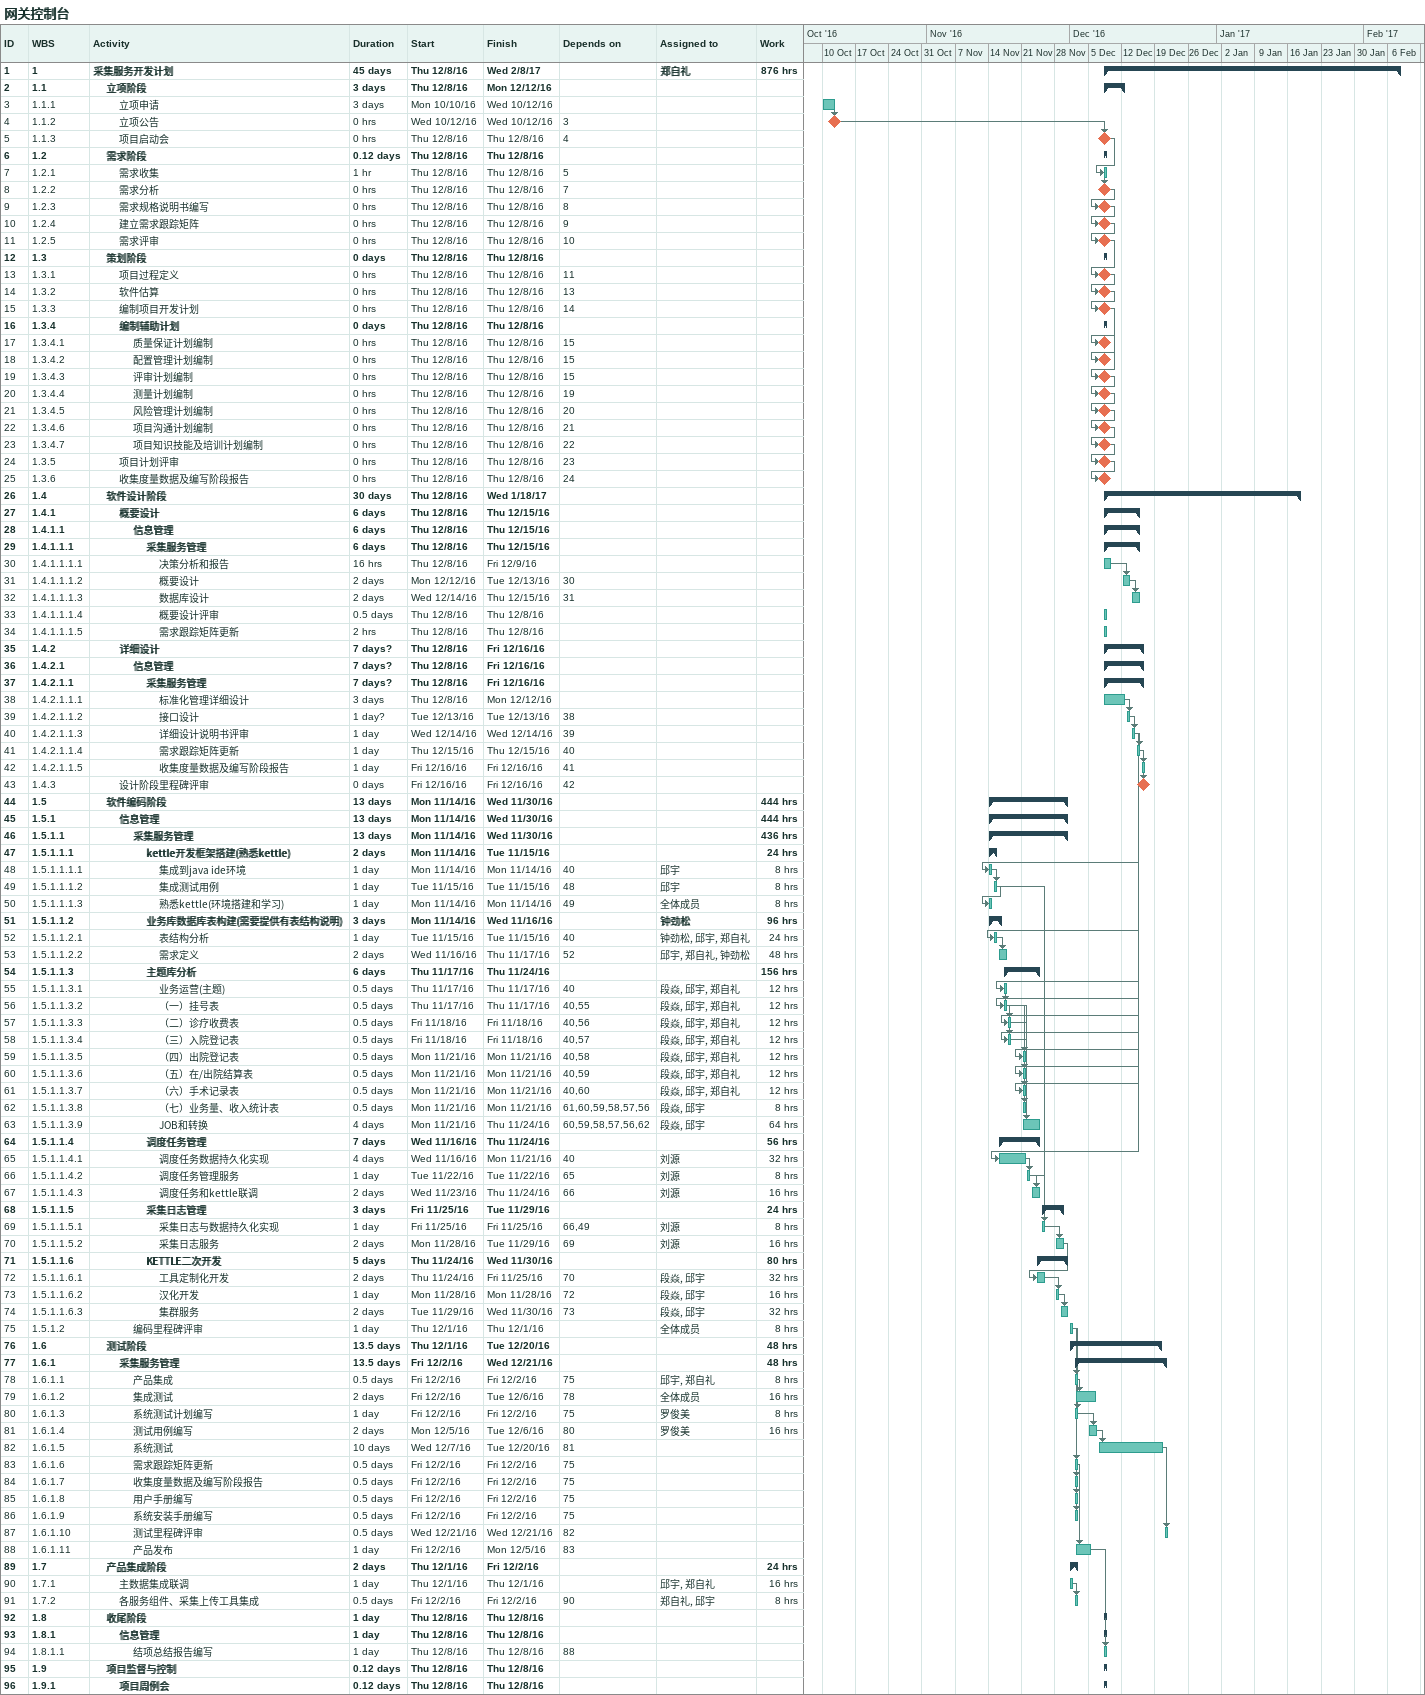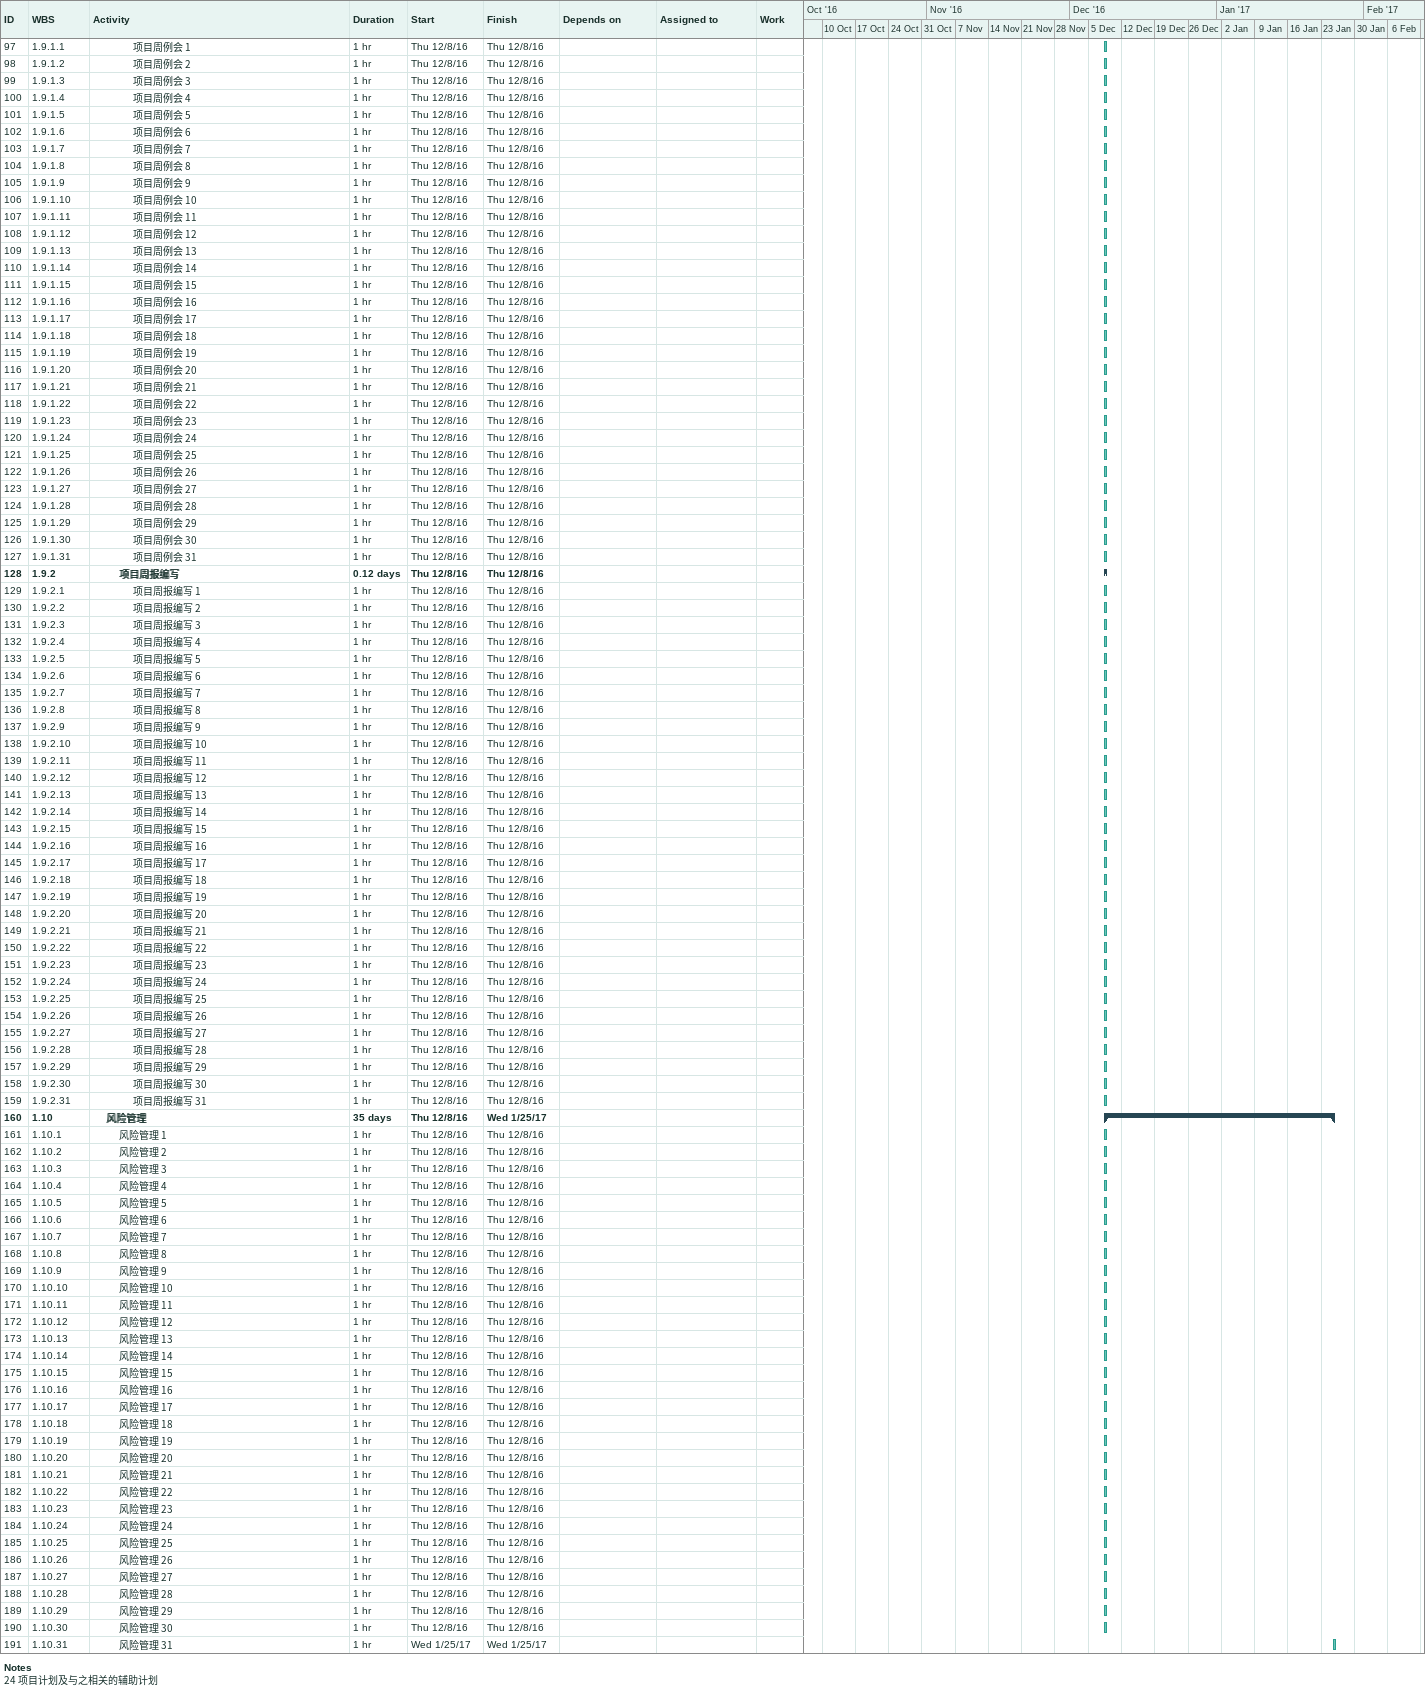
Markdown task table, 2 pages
网关控制台

| ID | WBS | Task | Duration | Start | Finish | Predecessors | Resources | Work (h) |
|---|---|---|---|---|---|---|---|---|
| 1 | 1 | **采集服务开发计划** | 45d | 2016-12-08 | 2017-02-08 |  | 郑自礼 | 876 |
| 2 | 1.1 | **立项阶段** | 3d | 2016-12-08 | 2016-12-12 |  |  |  |
| 3 | 1.1.1 | 立项申请 | 3d | 2016-10-10 | 2016-10-12 |  |  |  |
| 4 | 1.1.2 | 立项公告 | 0h | 2016-10-12 | 2016-10-12 | 3 |  |  |
| 5 | 1.1.3 | 项目启动会 | 0h | 2016-12-08 | 2016-12-08 | 4 |  |  |
| 6 | 1.2 | **需求阶段** | 0.12d | 2016-12-08 | 2016-12-08 |  |  |  |
| 7 | 1.2.1 | 需求收集 | 1h | 2016-12-08 | 2016-12-08 | 5 |  |  |
| 8 | 1.2.2 | 需求分析 | 0h | 2016-12-08 | 2016-12-08 | 7 |  |  |
| 9 | 1.2.3 | 需求规格说明书编写 | 0h | 2016-12-08 | 2016-12-08 | 8 |  |  |
| 10 | 1.2.4 | 建立需求跟踪矩阵 | 0h | 2016-12-08 | 2016-12-08 | 9 |  |  |
| 11 | 1.2.5 | 需求评审 | 0h | 2016-12-08 | 2016-12-08 | 10 |  |  |
| 12 | 1.3 | **策划阶段** | 0d | 2016-12-08 | 2016-12-08 |  |  |  |
| 13 | 1.3.1 | 项目过程定义 | 0h | 2016-12-08 | 2016-12-08 | 11 |  |  |
| 14 | 1.3.2 | 软件估算 | 0h | 2016-12-08 | 2016-12-08 | 13 |  |  |
| 15 | 1.3.3 | 编制项目开发计划 | 0h | 2016-12-08 | 2016-12-08 | 14 |  |  |
| 16 | 1.3.4 | **编制辅助计划** | 0d | 2016-12-08 | 2016-12-08 |  |  |  |
| 17 | 1.3.4.1 | 质量保证计划编制 | 0h | 2016-12-08 | 2016-12-08 | 15 |  |  |
| 18 | 1.3.4.2 | 配置管理计划编制 | 0h | 2016-12-08 | 2016-12-08 | 15 |  |  |
| 19 | 1.3.4.3 | 评审计划编制 | 0h | 2016-12-08 | 2016-12-08 | 15 |  |  |
| 20 | 1.3.4.4 | 测量计划编制 | 0h | 2016-12-08 | 2016-12-08 | 19 |  |  |
| 21 | 1.3.4.5 | 风险管理计划编制 | 0h | 2016-12-08 | 2016-12-08 | 20 |  |  |
| 22 | 1.3.4.6 | 项目沟通计划编制 | 0h | 2016-12-08 | 2016-12-08 | 21 |  |  |
| 23 | 1.3.4.7 | 项目知识技能及培训计划编制 | 0h | 2016-12-08 | 2016-12-08 | 22 |  |  |
| 24 | 1.3.5 | 项目计划评审 | 0h | 2016-12-08 | 2016-12-08 | 23 |  |  |
| 25 | 1.3.6 | 收集度量数据及编写阶段报告 | 0h | 2016-12-08 | 2016-12-08 | 24 |  |  |
| 26 | 1.4 | **软件设计阶段** | 30d | 2016-12-08 | 2017-01-18 |  |  |  |
| 27 | 1.4.1 | **概要设计** | 6d | 2016-12-08 | 2016-12-15 |  |  |  |
| 28 | 1.4.1.1 | **信息管理** | 6d | 2016-12-08 | 2016-12-15 |  |  |  |
| 29 | 1.4.1.1.1 | **采集服务管理** | 6d | 2016-12-08 | 2016-12-15 |  |  |  |
| 30 | 1.4.1.1.1.1 | 决策分析和报告 | 16h | 2016-12-08 | 2016-12-09 |  |  |  |
| 31 | 1.4.1.1.1.2 | 概要设计 | 2d | 2016-12-12 | 2016-12-13 | 30 |  |  |
| 32 | 1.4.1.1.1.3 | 数据库设计 | 2d | 2016-12-14 | 2016-12-15 | 31 |  |  |
| 33 | 1.4.1.1.1.4 | 概要设计评审 | 0.5d | 2016-12-08 | 2016-12-08 |  |  |  |
| 34 | 1.4.1.1.1.5 | 需求跟踪矩阵更新 | 2h | 2016-12-08 | 2016-12-08 |  |  |  |
| 35 | 1.4.2 | **详细设计** | 7d? | 2016-12-08 | 2016-12-16 |  |  |  |
| 36 | 1.4.2.1 | **信息管理** | 7d? | 2016-12-08 | 2016-12-16 |  |  |  |
| 37 | 1.4.2.1.1 | **采集服务管理** | 7d? | 2016-12-08 | 2016-12-16 |  |  |  |
| 38 | 1.4.2.1.1.1 | 标准化管理详细设计 | 3d | 2016-12-08 | 2016-12-12 |  |  |  |
| 39 | 1.4.2.1.1.2 | 接口设计 | 1d? | 2016-12-13 | 2016-12-13 | 38 |  |  |
| 40 | 1.4.2.1.1.3 | 详细设计说明书评审 | 1d | 2016-12-14 | 2016-12-14 | 39 |  |  |
| 41 | 1.4.2.1.1.4 | 需求跟踪矩阵更新 | 1d | 2016-12-15 | 2016-12-15 | 40 |  |  |
| 42 | 1.4.2.1.1.5 | 收集度量数据及编写阶段报告 | 1d | 2016-12-16 | 2016-12-16 | 41 |  |  |
| 43 | 1.4.3 | 设计阶段里程碑评审 | 0d | 2016-12-16 | 2016-12-16 | 42 |  |  |
| 44 | 1.5 | **软件编码阶段** | 13d | 2016-11-14 | 2016-11-30 |  |  | 444 |
| 45 | 1.5.1 | **信息管理** | 13d | 2016-11-14 | 2016-11-30 |  |  | 444 |
| 46 | 1.5.1.1 | **采集服务管理** | 13d | 2016-11-14 | 2016-11-30 |  |  | 436 |
| 47 | 1.5.1.1.1 | **kettle开发框架搭建(熟悉kettle)** | 2d | 2016-11-14 | 2016-11-15 |  |  | 24 |
| 48 | 1.5.1.1.1.1 | 集成到java ide环境 | 1d | 2016-11-14 | 2016-11-14 | 40 | 邱宇 | 8 |
| 49 | 1.5.1.1.1.2 | 集成测试用例 | 1d | 2016-11-15 | 2016-11-15 | 48 | 邱宇 | 8 |
| 50 | 1.5.1.1.1.3 | 熟悉kettle(环境搭建和学习) | 1d | 2016-11-14 | 2016-11-14 | 49 | 全体成员 | 8 |
| 51 | 1.5.1.1.2 | **业务库数据库表构建(需要提供有表结构说明)** | 3d | 2016-11-14 | 2016-11-16 |  | 钟劲松 | 96 |
| 52 | 1.5.1.1.2.1 | 表结构分析 | 1d | 2016-11-15 | 2016-11-15 | 40 | 钟劲松, 邱宇, 郑自礼 | 24 |
| 53 | 1.5.1.1.2.2 | 需求定义 | 2d | 2016-11-16 | 2016-11-17 | 52 | 邱宇, 郑自礼, 钟劲松 | 48 |
| 54 | 1.5.1.1.3 | **主题库分析** | 6d | 2016-11-17 | 2016-11-24 |  |  | 156 |
| 55 | 1.5.1.1.3.1 | 业务运营(主题) | 0.5d | 2016-11-17 | 2016-11-17 | 40 | 段焱, 邱宇, 郑自礼 | 12 |
| 56 | 1.5.1.1.3.2 | （一）挂号表 | 0.5d | 2016-11-17 | 2016-11-17 | 40, 55 | 段焱, 邱宇, 郑自礼 | 12 |
| 57 | 1.5.1.1.3.3 | （二）诊疗收费表 | 0.5d | 2016-11-18 | 2016-11-18 | 40, 56 | 段焱, 邱宇, 郑自礼 | 12 |
| 58 | 1.5.1.1.3.4 | （三）入院登记表 | 0.5d | 2016-11-18 | 2016-11-18 | 40, 57 | 段焱, 邱宇, 郑自礼 | 12 |
| 59 | 1.5.1.1.3.5 | （四）出院登记表 | 0.5d | 2016-11-21 | 2016-11-21 | 40, 58 | 段焱, 邱宇, 郑自礼 | 12 |
| 60 | 1.5.1.1.3.6 | （五）在/出院结算表 | 0.5d | 2016-11-21 | 2016-11-21 | 40, 59 | 段焱, 邱宇, 郑自礼 | 12 |
| 61 | 1.5.1.1.3.7 | （六）手术记录表 | 0.5d | 2016-11-21 | 2016-11-21 | 40, 60 | 段焱, 邱宇, 郑自礼 | 12 |
| 62 | 1.5.1.1.3.8 | （七）业务量、收入统计表 | 0.5d | 2016-11-21 | 2016-11-21 | 61, 60, 59, 58, 57, 56 | 段焱, 邱宇 | 8 |
| 63 | 1.5.1.1.3.9 | JOB和转换 | 4d | 2016-11-21 | 2016-11-24 | 60, 59, 58, 57, 56, 62 | 段焱, 邱宇 | 64 |
| 64 | 1.5.1.1.4 | **调度任务管理** | 7d | 2016-11-16 | 2016-11-24 |  |  | 56 |
| 65 | 1.5.1.1.4.1 | 调度任务数据持久化实现 | 4d | 2016-11-16 | 2016-11-21 | 40 | 刘源 | 32 |
| 66 | 1.5.1.1.4.2 | 调度任务管理服务 | 1d | 2016-11-22 | 2016-11-22 | 65 | 刘源 | 8 |
| 67 | 1.5.1.1.4.3 | 调度任务和kettle联调 | 2d | 2016-11-23 | 2016-11-24 | 66 | 刘源 | 16 |
| 68 | 1.5.1.1.5 | **采集日志管理** | 3d | 2016-11-25 | 2016-11-29 |  |  | 24 |
| 69 | 1.5.1.1.5.1 | 采集日志与数据持久化实现 | 1d | 2016-11-25 | 2016-11-25 | 66, 49 | 刘源 | 8 |
| 70 | 1.5.1.1.5.2 | 采集日志服务 | 2d | 2016-11-28 | 2016-11-29 | 69 | 刘源 | 16 |
| 71 | 1.5.1.1.6 | **KETTLE二次开发** | 5d | 2016-11-24 | 2016-11-30 |  |  | 80 |
| 72 | 1.5.1.1.6.1 | 工具定制化开发 | 2d | 2016-11-24 | 2016-11-25 | 70 | 段焱, 邱宇 | 32 |
| 73 | 1.5.1.1.6.2 | 汉化开发 | 1d | 2016-11-28 | 2016-11-28 | 72 | 段焱, 邱宇 | 16 |
| 74 | 1.5.1.1.6.3 | 集群服务 | 2d | 2016-11-29 | 2016-11-30 | 73 | 段焱, 邱宇 | 32 |
| 75 | 1.5.1.2 | 编码里程碑评审 | 1d | 2016-12-01 | 2016-12-01 |  | 全体成员 | 8 |
| 76 | 1.6 | **测试阶段** | 13.5d | 2016-12-01 | 2016-12-20 |  |  | 48 |
| 77 | 1.6.1 | **采集服务管理** | 13.5d | 2016-12-02 | 2016-12-21 |  |  | 48 |
| 78 | 1.6.1.1 | 产品集成 | 0.5d | 2016-12-02 | 2016-12-02 | 75 | 邱宇, 郑自礼 | 8 |
| 79 | 1.6.1.2 | 集成测试 | 2d | 2016-12-02 | 2016-12-06 | 78 | 全体成员 | 16 |
| 80 | 1.6.1.3 | 系统测试计划编写 | 1d | 2016-12-02 | 2016-12-02 | 75 | 罗俊美 | 8 |
| 81 | 1.6.1.4 | 测试用例编写 | 2d | 2016-12-05 | 2016-12-06 | 80 | 罗俊美 | 16 |
| 82 | 1.6.1.5 | 系统测试 | 10d | 2016-12-07 | 2016-12-20 | 81 |  |  |
| 83 | 1.6.1.6 | 需求跟踪矩阵更新 | 0.5d | 2016-12-02 | 2016-12-02 | 75 |  |  |
| 84 | 1.6.1.7 | 收集度量数据及编写阶段报告 | 0.5d | 2016-12-02 | 2016-12-02 | 75 |  |  |
| 85 | 1.6.1.8 | 用户手册编写 | 0.5d | 2016-12-02 | 2016-12-02 | 75 |  |  |
| 86 | 1.6.1.9 | 系统安装手册编写 | 0.5d | 2016-12-02 | 2016-12-02 | 75 |  |  |
| 87 | 1.6.1.10 | 测试里程碑评审 | 0.5d | 2016-12-21 | 2016-12-21 | 82 |  |  |
| 88 | 1.6.1.11 | 产品发布 | 1d | 2016-12-02 | 2016-12-05 | 83 |  |  |
| 89 | 1.7 | **产品集成阶段** | 2d | 2016-12-01 | 2016-12-02 |  |  | 24 |
| 90 | 1.7.1 | 主数据集成联调 | 1d | 2016-12-01 | 2016-12-01 |  | 邱宇, 郑自礼 | 16 |
| 91 | 1.7.2 | 各服务组件、采集上传工具集成 | 0.5d | 2016-12-02 | 2016-12-02 | 90 | 郑自礼, 邱宇 | 8 |
| 92 | 1.8 | **收尾阶段** | 1d | 2016-12-08 | 2016-12-08 |  |  |  |
| 93 | 1.8.1 | **信息管理** | 1d | 2016-12-08 | 2016-12-08 |  |  |  |
| 94 | 1.8.1.1 | 结项总结报告编写 | 1d | 2016-12-08 | 2016-12-08 | 88 |  |  |
| 95 | 1.9 | **项目监督与控制** | 0.12d | 2016-12-08 | 2016-12-08 |  |  |  |
| 96 | 1.9.1 | **项目周例会** | 0.12d | 2016-12-08 | 2016-12-08 |  |  |  |
| 97 | 1.9.1.1 | 项目周例会 1 | 1h | 2016-12-08 | 2016-12-08 |  |  |  |
| 98 | 1.9.1.2 | 项目周例会 2 | 1h | 2016-12-08 | 2016-12-08 |  |  |  |
| 99 | 1.9.1.3 | 项目周例会 3 | 1h | 2016-12-08 | 2016-12-08 |  |  |  |
| 100 | 1.9.1.4 | 项目周例会 4 | 1h | 2016-12-08 | 2016-12-08 |  |  |  |
| 101 | 1.9.1.5 | 项目周例会 5 | 1h | 2016-12-08 | 2016-12-08 |  |  |  |
| 102 | 1.9.1.6 | 项目周例会 6 | 1h | 2016-12-08 | 2016-12-08 |  |  |  |
| 103 | 1.9.1.7 | 项目周例会 7 | 1h | 2016-12-08 | 2016-12-08 |  |  |  |
| 104 | 1.9.1.8 | 项目周例会 8 | 1h | 2016-12-08 | 2016-12-08 |  |  |  |
| 105 | 1.9.1.9 | 项目周例会 9 | 1h | 2016-12-08 | 2016-12-08 |  |  |  |
| 106 | 1.9.1.10 | 项目周例会 10 | 1h | 2016-12-08 | 2016-12-08 |  |  |  |
| 107 | 1.9.1.11 | 项目周例会 11 | 1h | 2016-12-08 | 2016-12-08 |  |  |  |
| 108 | 1.9.1.12 | 项目周例会 12 | 1h | 2016-12-08 | 2016-12-08 |  |  |  |
| 109 | 1.9.1.13 | 项目周例会 13 | 1h | 2016-12-08 | 2016-12-08 |  |  |  |
| 110 | 1.9.1.14 | 项目周例会 14 | 1h | 2016-12-08 | 2016-12-08 |  |  |  |
| 111 | 1.9.1.15 | 项目周例会 15 | 1h | 2016-12-08 | 2016-12-08 |  |  |  |
| 112 | 1.9.1.16 | 项目周例会 16 | 1h | 2016-12-08 | 2016-12-08 |  |  |  |
| 113 | 1.9.1.17 | 项目周例会 17 | 1h | 2016-12-08 | 2016-12-08 |  |  |  |
| 114 | 1.9.1.18 | 项目周例会 18 | 1h | 2016-12-08 | 2016-12-08 |  |  |  |
| 115 | 1.9.1.19 | 项目周例会 19 | 1h | 2016-12-08 | 2016-12-08 |  |  |  |
| 116 | 1.9.1.20 | 项目周例会 20 | 1h | 2016-12-08 | 2016-12-08 |  |  |  |
| 117 | 1.9.1.21 | 项目周例会 21 | 1h | 2016-12-08 | 2016-12-08 |  |  |  |
| 118 | 1.9.1.22 | 项目周例会 22 | 1h | 2016-12-08 | 2016-12-08 |  |  |  |
| 119 | 1.9.1.23 | 项目周例会 23 | 1h | 2016-12-08 | 2016-12-08 |  |  |  |
| 120 | 1.9.1.24 | 项目周例会 24 | 1h | 2016-12-08 | 2016-12-08 |  |  |  |
| 121 | 1.9.1.25 | 项目周例会 25 | 1h | 2016-12-08 | 2016-12-08 |  |  |  |
| 122 | 1.9.1.26 | 项目周例会 26 | 1h | 2016-12-08 | 2016-12-08 |  |  |  |
| 123 | 1.9.1.27 | 项目周例会 27 | 1h | 2016-12-08 | 2016-12-08 |  |  |  |
| 124 | 1.9.1.28 | 项目周例会 28 | 1h | 2016-12-08 | 2016-12-08 |  |  |  |
| 125 | 1.9.1.29 | 项目周例会 29 | 1h | 2016-12-08 | 2016-12-08 |  |  |  |
| 126 | 1.9.1.30 | 项目周例会 30 | 1h | 2016-12-08 | 2016-12-08 |  |  |  |
| 127 | 1.9.1.31 | 项目周例会 31 | 1h | 2016-12-08 | 2016-12-08 |  |  |  |
| 128 | 1.9.2 | **项目周报编写** | 0.12d | 2016-12-08 | 2016-12-08 |  |  |  |
| 129 | 1.9.2.1 | 项目周报编写 1 | 1h | 2016-12-08 | 2016-12-08 |  |  |  |
| 130 | 1.9.2.2 | 项目周报编写 2 | 1h | 2016-12-08 | 2016-12-08 |  |  |  |
| 131 | 1.9.2.3 | 项目周报编写 3 | 1h | 2016-12-08 | 2016-12-08 |  |  |  |
| 132 | 1.9.2.4 | 项目周报编写 4 | 1h | 2016-12-08 | 2016-12-08 |  |  |  |
| 133 | 1.9.2.5 | 项目周报编写 5 | 1h | 2016-12-08 | 2016-12-08 |  |  |  |
| 134 | 1.9.2.6 | 项目周报编写 6 | 1h | 2016-12-08 | 2016-12-08 |  |  |  |
| 135 | 1.9.2.7 | 项目周报编写 7 | 1h | 2016-12-08 | 2016-12-08 |  |  |  |
| 136 | 1.9.2.8 | 项目周报编写 8 | 1h | 2016-12-08 | 2016-12-08 |  |  |  |
| 137 | 1.9.2.9 | 项目周报编写 9 | 1h | 2016-12-08 | 2016-12-08 |  |  |  |
| 138 | 1.9.2.10 | 项目周报编写 10 | 1h | 2016-12-08 | 2016-12-08 |  |  |  |
| 139 | 1.9.2.11 | 项目周报编写 11 | 1h | 2016-12-08 | 2016-12-08 |  |  |  |
| 140 | 1.9.2.12 | 项目周报编写 12 | 1h | 2016-12-08 | 2016-12-08 |  |  |  |
| 141 | 1.9.2.13 | 项目周报编写 13 | 1h | 2016-12-08 | 2016-12-08 |  |  |  |
| 142 | 1.9.2.14 | 项目周报编写 14 | 1h | 2016-12-08 | 2016-12-08 |  |  |  |
| 143 | 1.9.2.15 | 项目周报编写 15 | 1h | 2016-12-08 | 2016-12-08 |  |  |  |
| 144 | 1.9.2.16 | 项目周报编写 16 | 1h | 2016-12-08 | 2016-12-08 |  |  |  |
| 145 | 1.9.2.17 | 项目周报编写 17 | 1h | 2016-12-08 | 2016-12-08 |  |  |  |
| 146 | 1.9.2.18 | 项目周报编写 18 | 1h | 2016-12-08 | 2016-12-08 |  |  |  |
| 147 | 1.9.2.19 | 项目周报编写 19 | 1h | 2016-12-08 | 2016-12-08 |  |  |  |
| 148 | 1.9.2.20 | 项目周报编写 20 | 1h | 2016-12-08 | 2016-12-08 |  |  |  |
| 149 | 1.9.2.21 | 项目周报编写 21 | 1h | 2016-12-08 | 2016-12-08 |  |  |  |
| 150 | 1.9.2.22 | 项目周报编写 22 | 1h | 2016-12-08 | 2016-12-08 |  |  |  |
| 151 | 1.9.2.23 | 项目周报编写 23 | 1h | 2016-12-08 | 2016-12-08 |  |  |  |
| 152 | 1.9.2.24 | 项目周报编写 24 | 1h | 2016-12-08 | 2016-12-08 |  |  |  |
| 153 | 1.9.2.25 | 项目周报编写 25 | 1h | 2016-12-08 | 2016-12-08 |  |  |  |
| 154 | 1.9.2.26 | 项目周报编写 26 | 1h | 2016-12-08 | 2016-12-08 |  |  |  |
| 155 | 1.9.2.27 | 项目周报编写 27 | 1h | 2016-12-08 | 2016-12-08 |  |  |  |
| 156 | 1.9.2.28 | 项目周报编写 28 | 1h | 2016-12-08 | 2016-12-08 |  |  |  |
| 157 | 1.9.2.29 | 项目周报编写 29 | 1h | 2016-12-08 | 2016-12-08 |  |  |  |
| 158 | 1.9.2.30 | 项目周报编写 30 | 1h | 2016-12-08 | 2016-12-08 |  |  |  |
| 159 | 1.9.2.31 | 项目周报编写 31 | 1h | 2016-12-08 | 2016-12-08 |  |  |  |
| 160 | 1.10 | **风险管理** | 35d | 2016-12-08 | 2017-01-25 |  |  |  |
| 161 | 1.10.1 | 风险管理 1 | 1h | 2016-12-08 | 2016-12-08 |  |  |  |
| 162 | 1.10.2 | 风险管理 2 | 1h | 2016-12-08 | 2016-12-08 |  |  |  |
| 163 | 1.10.3 | 风险管理 3 | 1h | 2016-12-08 | 2016-12-08 |  |  |  |
| 164 | 1.10.4 | 风险管理 4 | 1h | 2016-12-08 | 2016-12-08 |  |  |  |
| 165 | 1.10.5 | 风险管理 5 | 1h | 2016-12-08 | 2016-12-08 |  |  |  |
| 166 | 1.10.6 | 风险管理 6 | 1h | 2016-12-08 | 2016-12-08 |  |  |  |
| 167 | 1.10.7 | 风险管理 7 | 1h | 2016-12-08 | 2016-12-08 |  |  |  |
| 168 | 1.10.8 | 风险管理 8 | 1h | 2016-12-08 | 2016-12-08 |  |  |  |
| 169 | 1.10.9 | 风险管理 9 | 1h | 2016-12-08 | 2016-12-08 |  |  |  |
| 170 | 1.10.10 | 风险管理 10 | 1h | 2016-12-08 | 2016-12-08 |  |  |  |
| 171 | 1.10.11 | 风险管理 11 | 1h | 2016-12-08 | 2016-12-08 |  |  |  |
| 172 | 1.10.12 | 风险管理 12 | 1h | 2016-12-08 | 2016-12-08 |  |  |  |
| 173 | 1.10.13 | 风险管理 13 | 1h | 2016-12-08 | 2016-12-08 |  |  |  |
| 174 | 1.10.14 | 风险管理 14 | 1h | 2016-12-08 | 2016-12-08 |  |  |  |
| 175 | 1.10.15 | 风险管理 15 | 1h | 2016-12-08 | 2016-12-08 |  |  |  |
| 176 | 1.10.16 | 风险管理 16 | 1h | 2016-12-08 | 2016-12-08 |  |  |  |
| 177 | 1.10.17 | 风险管理 17 | 1h | 2016-12-08 | 2016-12-08 |  |  |  |
| 178 | 1.10.18 | 风险管理 18 | 1h | 2016-12-08 | 2016-12-08 |  |  |  |
| 179 | 1.10.19 | 风险管理 19 | 1h | 2016-12-08 | 2016-12-08 |  |  |  |
| 180 | 1.10.20 | 风险管理 20 | 1h | 2016-12-08 | 2016-12-08 |  |  |  |
| 181 | 1.10.21 | 风险管理 21 | 1h | 2016-12-08 | 2016-12-08 |  |  |  |
| 182 | 1.10.22 | 风险管理 22 | 1h | 2016-12-08 | 2016-12-08 |  |  |  |
| 183 | 1.10.23 | 风险管理 23 | 1h | 2016-12-08 | 2016-12-08 |  |  |  |
| 184 | 1.10.24 | 风险管理 24 | 1h | 2016-12-08 | 2016-12-08 |  |  |  |
| 185 | 1.10.25 | 风险管理 25 | 1h | 2016-12-08 | 2016-12-08 |  |  |  |
| 186 | 1.10.26 | 风险管理 26 | 1h | 2016-12-08 | 2016-12-08 |  |  |  |
| 187 | 1.10.27 | 风险管理 27 | 1h | 2016-12-08 | 2016-12-08 |  |  |  |
| 188 | 1.10.28 | 风险管理 28 | 1h | 2016-12-08 | 2016-12-08 |  |  |  |
| 189 | 1.10.29 | 风险管理 29 | 1h | 2016-12-08 | 2016-12-08 |  |  |  |
| 190 | 1.10.30 | 风险管理 30 | 1h | 2016-12-08 | 2016-12-08 |  |  |  |
| 191 | 1.10.31 | 风险管理 31 | 1h | 2017-01-25 | 2017-01-25 |  |  |  |

Notes
- 24: 项目计划及与之相关的辅助计划
